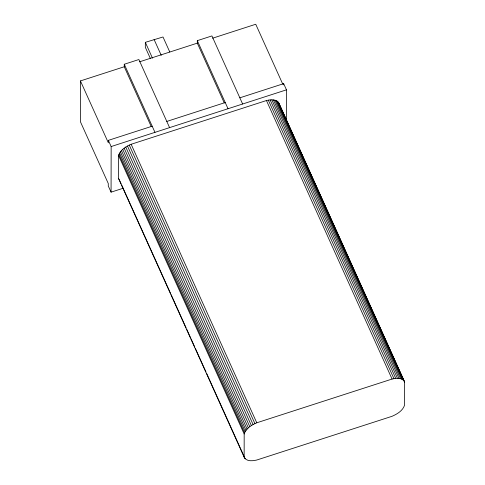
<?xml version="1.0" encoding="UTF-8"?>
<svg xmlns="http://www.w3.org/2000/svg" width="485" height="485" viewBox="0 0 485 485"><rect width="100%" height="100%" fill="white"/><g stroke="black" fill="none" stroke-linecap="round" stroke-linejoin="round"><path stroke-width="0.73" d="M169.586 127.622L138.88 59.534L124.269 64.256L124.263 66.754L80.437 80.922L80.364 121.644L108.282 183.536L108.276 185.967L111.071 192.157L123.281 188.228M239.839 97.818L283.67 83.65L286.459 89.84L154.976 132.344L152.187 126.197L108.355 140.365L108.355 142.814L80.437 80.922M111.071 192.157L111.15 146.555L108.355 140.365M118.516 178.438L118.558 155.491C120.341 149.823 126.003 146.5 131.15 144.269L266.447 100.534C270.412 99.68 275.923 98.891 278.639 102.674L404.266 381.198L404.635 382.144L404.593 405.09C402.817 410.759 397.148 414.081 392.007 416.312L256.704 460.047C252.74 460.902 247.235 461.69 244.513 457.907L118.516 178.438L119.504 180.214M169.762 51.962L163.008 36.981L145.336 42.34L145.33 47.33L150.289 58.333M224.294 102.972L197.31 43.141L197.316 40.649L211.927 35.926L242.633 104.008M404.266 381.198C401.544 377.415 396.039 378.197 392.068 379.052L256.771 422.793C251.624 425.024 245.962 428.34 244.179 434.008L244.143 456.961L244.513 457.907M283.67 84.899L283.67 83.65M286.405 121.311L286.459 89.84M111.15 146.555L154.976 132.344M139.589 61.801L197.31 43.141M212.642 38.188L255.747 24.25L282.737 84.081M166.791 121.432L225.234 102.541M404.635 382.144L278.639 102.674M278.026 101.844L403.653 380.367M277.184 101.147L402.811 379.664M276.123 100.583L401.75 379.106M274.868 100.177L400.489 378.694M273.431 99.922L399.052 378.445M271.842 99.831L397.464 378.355M270.127 99.904L395.754 378.427M268.32 100.14L393.941 378.664M266.447 100.534L392.068 379.052M197.316 40.649L228.023 108.731M154.103 39.509L161.238 55.326M145.336 42.34L152.472 58.158M124.263 66.754L151.247 126.585M131.15 144.269L256.771 422.793M129.271 145.088L254.898 423.605M127.464 146.021L253.085 424.545M125.748 147.058L251.369 425.575M124.16 148.174L249.781 426.697M122.723 149.356L248.344 427.879M121.456 150.58L247.083 429.104M120.395 151.829L246.016 430.347M119.546 153.072L245.174 431.595M118.934 154.303L244.555 432.826M118.558 155.491L244.179 434.008M119.813 180.905L121.056 183.663M121.68 185.04L170.496 293.279M171.12 294.656L186.046 327.745M186.664 329.127L190.399 337.396M191.017 338.779L194.752 347.048M195.37 348.43L205.943 371.868M206.568 373.25L245.125 458.737M124.269 64.256L152.187 126.197"/></g></svg>
